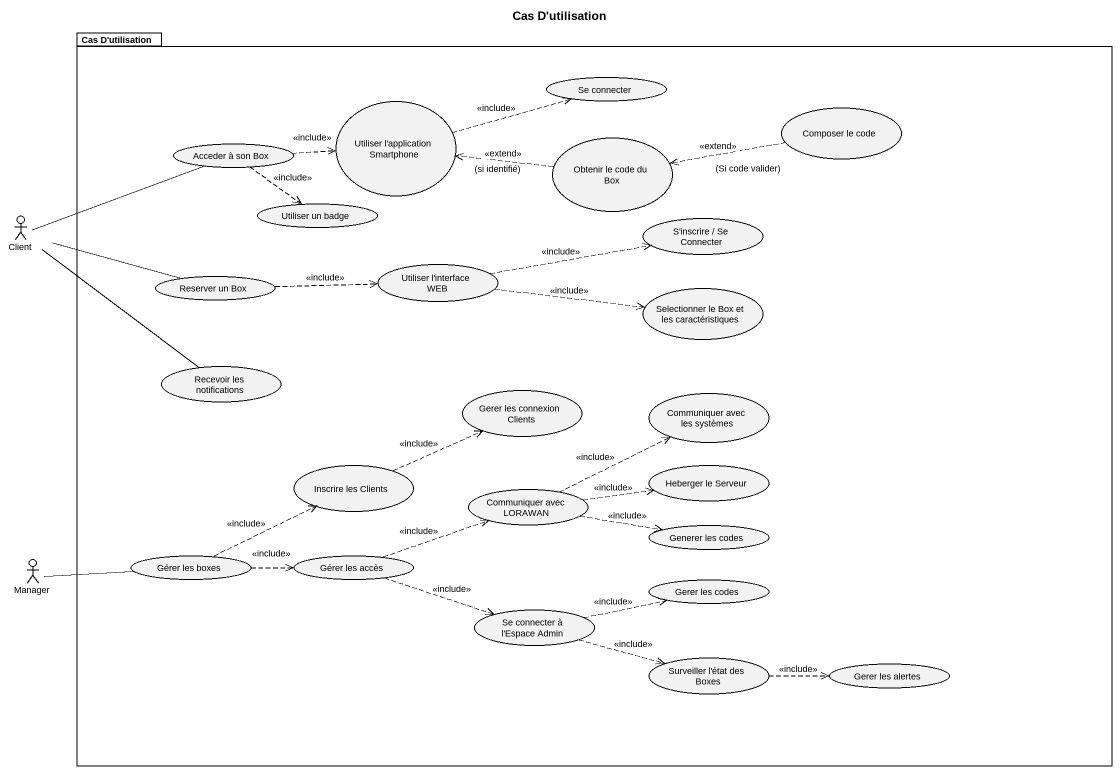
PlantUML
@startuml
title Cas D'utilisation
package "Cas D'utilisation" as Cas_D_utilisation {
  usecase "Utiliser l'application Smartphone" as Utiliser_l_application
  usecase "Se connecter" as Se_connecter
  usecase "Composer le code" as Composer_le_code
  usecase "Acceder à son Box" as Acceder_à_son_Box
  usecase "Obtenir le code du Box" as Obtenir_le_code_du_Box
  usecase "Utiliser un badge" as Utiliser_un_badge
  usecase "S'inscrire / Se Connecter" as S_inscrire_Se_Connecter
  usecase "Utiliser l'interface WEB" as Utiliser_l_interface_WEB
  usecase "Reserver un Box" as Reserver_un_Box
  usecase "Selectionner le Box et les caractéristiques" as Selectionner_le_Box_et_les
  usecase "Recevoir les notifications" as Recevoir_les_notifications
  usecase "Gerer les connexion Clients" as Gerer_les_connexion_Clients
  usecase "Communiquer avec les systèmes" as Communiquer_avec_les
  usecase "Inscrire les Clients" as Inscrire_les_Clients
  usecase "Communiquer avec LORAWAN" as Communiquer_avec_LORAWAN
  usecase "Heberger le Serveur" as Heberger_le_Serveur
  usecase "Generer les codes" as Generer_les_codes
  usecase "Gérer les boxes" as Gérer_les_boxes
  usecase "Gérer les accès" as Gérer_les_accès
  usecase "Se connecter à l'Espace Admin" as Se_connecter_à_l_Espace
  usecase "Gerer les codes" as Gerer_les_codes
  usecase "Surveiller l'état des Boxes" as Surveiller_l_état_des_Boxes
  usecase "Gerer les alertes" as Gerer_les_alertes
}
actor Client
actor Manager
Utiliser_l_application .right.> Se_connecter : <<include>>
Composer_le_code .left.> Obtenir_le_code_du_Box : <<extend>>\n(Si code valider)
Acceder_à_son_Box .right.> Utiliser_l_application : <<include>>
Acceder_à_son_Box ..> Utiliser_un_badge : <<include>>
Obtenir_le_code_du_Box .left.> Utiliser_l_application : <<extend>>\n(si identifié)
Client -right- Acceder_à_son_Box
Client -right- Reserver_un_Box
Client -- Recevoir_les_notifications
Utiliser_l_interface_WEB .right.> S_inscrire_Se_Connecter : <<include>>
Utiliser_l_interface_WEB .right.> Selectionner_le_Box_et_les : <<include>>
Reserver_un_Box .right.> Utiliser_l_interface_WEB : <<include>>
Inscrire_les_Clients .right.> Gerer_les_connexion_Clients : <<include>>
Communiquer_avec_LORAWAN .right.> Communiquer_avec_les : <<include>>
Communiquer_avec_LORAWAN .right.> Heberger_le_Serveur : <<include>>
Communiquer_avec_LORAWAN .right.> Generer_les_codes : <<include>>
Manager -right- Gérer_les_boxes
Gérer_les_boxes .right.> Inscrire_les_Clients : <<include>>
Gérer_les_boxes .right.> Gérer_les_accès : <<include>>
Gérer_les_accès .right.> Communiquer_avec_LORAWAN : <<include>>
Gérer_les_accès .right.> Se_connecter_à_l_Espace : <<include>>
Se_connecter_à_l_Espace .right.> Gerer_les_codes : <<include>>
Se_connecter_à_l_Espace .right.> Surveiller_l_état_des_Boxes : <<include>>
Surveiller_l_état_des_Boxes .right.> Gerer_les_alertes : <<include>>
@enduml
